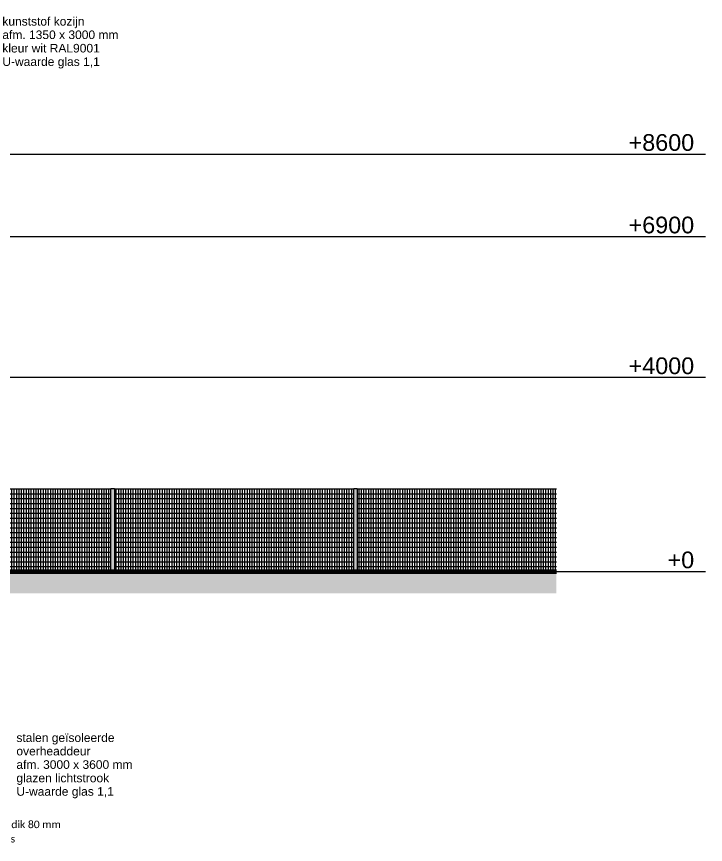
# Model space of a CAD drawing. Header units: millimetres. Extents: x 48682 to 485846, y -7071 to 11878.
# Drawn here: x 424097 to 438285, y -5624 to 11432 of the extents above; entities that cross this region are included whole.
import ezdxf

# ---------------------------------------------------------------- set-up
doc = ezdxf.new("R2010")
doc.units = ezdxf.units.MM
doc.linetypes.add('levels', pattern=[12, 10, -1, 0, -1])
for name, color, linetype, lineweight in [('A-FLOR-HRAL', 11, 'Continuous', 13), ('A-FLOR-LEVL', 51, 'Continuous', 9), ('C-TOPO', 7, 'Continuous', 13), ('G-ANNO-TEXT', 231, 'Continuous', 9)]:
    doc.layers.add(name, color=color, linetype=linetype, lineweight=lineweight)
doc.styles.add('Arial', font='arial.ttf', dxfattribs={"height": 177.035928})
doc.styles.add('Arial_2', font='arial.ttf', dxfattribs={"height": 344.236527})
doc.styles.add('Calibri', font='calibri.ttf', dxfattribs={"height": 153.100159})

# ---------------------------------------------------------------- blocks, each defined once
blk = doc.blocks.new('Railing - std-V28-rechtergebouw noordwestgevel_')
at = {"layer": 'A-FLOR-HRAL'}
blk.add_hatch(color=256, dxfattribs=at).paths.add_polyline_path([(-48917, -10), (-48917, 1700), (-48987, 1700), (-48987, -10)], flags=0)
for p, q in [((-48987, -10), (-48987, 1700)), ((-48917, 1700), (-48987, 1700)), ((-48917, 1700), (-48917, -10))]:
    blk.add_line(p, q, dxfattribs=at)
blk = doc.blocks.new('Railing - Railing-8087360-rechtergebouw noordwestgevel_')
for p in [(0, 0), (5000, 0)]:
    blk.add_blockref('Railing - std-V28-rechtergebouw noordwestgevel_', p)
blk = doc.blocks.new('Top Rail Type - Top Rail_Internal_-8087365-rechtergebouw noordwestgevel_')
at = {"layer": 'A-FLOR-HRAL', "lineweight": 9}
h = blk.add_hatch(dxfattribs=at)
h.set_pattern_fill('FP_15', color=256, style=0, pattern_type=2)
h.set_pattern_definition([(0, (0, 0), (0, 100), []), (90, (0, 0), (-50, 3e-15), [])])
h.paths.add_polyline_path([(-114975, -10), (-114660, -10), (-114659, -6), (-114658, -1), (-114664, -4), (-114694, -3), (-114696, 0), (-114975, 0)], flags=0)
h.paths.add_polyline_path([(-115217, -10), (-114975, -10), (-114975, 0), (-115217, 0)], flags=0)
h.paths.add_polyline_path([(-47462, -10), (-43987, -10), (-43987, 1700), (-48917, 1700), (-48917, -10)], flags=0)
h.paths.add_polyline_path([(-51912, 0), (-51906, -5), (-51908, -6), (-51910, -2)], flags=0)
h.paths.add_polyline_path([(-48987, -10), (-48987, 1700), (-51360, 1700), (-51360, 800), (-51280, 800), (-51280, 0), (-51872, 0), (-51874, -3), (-51876, -4), (-51906, -3), (-51912, 0), (-51908, -10), (-49452, -10)], flags=0)
h.paths.add_polyline_path([(-87107, 0), (-87101, -5), (-87104, -6), (-87106, -2)], flags=0)
h.paths.add_polyline_path([(-85603, -10), (-84344, -10), (-84343, -6), (-84342, -1), (-84348, -4), (-84378, -3), (-84380, 0), (-84563, 0), (-84563, 20), (-85412, 20), (-85412, 0), (-86024, 0), (-86024, 20), (-86874, 20), (-86874, 0), (-87067, 0), (-87069, -3), (-87071, -4), (-87101, -3), (-87107, 0), (-87103, -10), (-85753, -10)], flags=0)
h.paths.add_polyline_path([(-43917, -10), (-39812, -10), (-39812, 1700), (-43917, 1700)], flags=0)
h.paths.add_polyline_path([(-81190, 0), (-81184, -5), (-81187, -6), (-81189, -2)], flags=0)
h.paths.add_polyline_path([(-81154, -10), (-80502, -10), (-80501, -6), (-80499, -1), (-80506, -4), (-80536, -3), (-80538, 0), (-81150, 0), (-81152, -3), (-81154, -4), (-81184, -3), (-81190, 0), (-81186, -10), (-81170, -10)], flags=0)
h.paths.add_polyline_path([(-111506, 0), (-111500, -5), (-111503, -6), (-111505, -2)], flags=0)
h.paths.add_polyline_path([(-111340, -10), (-109780, -10), (-109779, -6), (-109778, -1), (-109784, -4), (-109814, -3), (-109816, 0), (-110423, 0), (-110423, 20), (-111273, 20), (-111273, 0), (-111466, 0), (-111468, -3), (-111470, -4), (-111500, -3), (-111506, 0), (-111502, -10), (-111466, -10)], flags=0)
h.paths.add_polyline_path([(-90950, 0), (-90944, -5), (-90946, -6), (-90948, -2)], flags=0)
h.paths.add_polyline_path([(-90272, -10), (-90261, -10), (-90260, -6), (-90259, -1), (-90265, -4), (-90295, -3), (-90297, 0), (-90910, 0), (-90912, -3), (-90914, -4), (-90944, -3), (-90950, 0), (-90946, -10), (-90274, -10)], flags=0)
h.paths.add_polyline_path([(-77348, 0), (-77342, -5), (-77344, -6), (-77346, -2)], flags=0)
h.paths.add_polyline_path([(-77344, -10), (-74584, -10), (-74583, -6), (-74582, -1), (-74588, -4), (-74618, -3), (-74620, 0), (-74797, 0), (-74797, 20), (-75647, 20), (-75647, 0), (-76264, 0), (-76264, 20), (-77114, 20), (-77114, 0), (-77308, 0), (-77310, -3), (-77312, -4), (-77342, -3), (-77348, 0), (-77344, -8)], flags=0)
h.paths.add_polyline_path([(-57829, 0), (-57823, -5), (-57825, -6), (-57827, -2)], flags=0)
h.paths.add_polyline_path([(-55066, -10), (-55065, -6), (-55063, -1), (-55070, -4), (-55100, -3), (-55102, 0), (-55290, 0), (-55290, 20), (-56140, 20), (-56140, 0), (-56740, 0), (-56740, 20), (-57590, 20), (-57590, 0), (-57789, 0), (-57791, -3), (-57793, -4), (-57823, -3), (-57829, 0), (-57825, -10), (-55068, -10)], flags=0)
h.paths.add_polyline_path([(-96865, 0), (-96859, -5), (-96862, -6), (-96864, -2)], flags=0)
h.paths.add_polyline_path([(-94130, -10), (-94104, -10), (-94103, -6), (-94101, -1), (-94108, -4), (-94138, -3), (-94140, 0), (-94316, 0), (-94316, 20), (-95166, 20), (-95166, 0), (-95783, 0), (-95783, 20), (-96633, 20), (-96633, 0), (-96825, 0), (-96827, -3), (-96829, -4), (-96859, -3), (-96865, 0), (-96861, -10), (-94189, -10)], flags=0)
h.paths.add_polyline_path([(-71430, 0), (-71424, -5), (-71427, -6), (-71429, -2)], flags=0)
h.paths.add_polyline_path([(-71394, -10), (-70742, -10), (-70741, -6), (-70740, -1), (-70746, -4), (-70776, -3), (-70778, 0), (-71390, 0), (-71392, -3), (-71394, -4), (-71424, -3), (-71430, 0), (-71426, -10), (-71410, -10)], flags=0)
h.paths.add_polyline_path([(-106626, 0), (-106620, -5), (-106623, -6), (-106625, -2)], flags=0)
h.paths.add_polyline_path([(-106622, -10), (-103987, -10), (-103987, 0), (-104076, 0), (-104076, 20), (-104925, 20), (-104925, 0), (-105543, 0), (-105543, 20), (-106393, 20), (-106393, 0), (-106586, 0), (-106588, -3), (-106590, -4), (-106620, -3), (-106626, 0), (-106622, -8)], flags=0)
h.paths.add_polyline_path([(-67588, 0), (-67582, -5), (-67585, -6), (-67587, -2)], flags=0)
h.paths.add_polyline_path([(-67584, -10), (-64825, -10), (-64824, -6), (-64823, -1), (-64829, -4), (-64859, -3), (-64861, 0), (-65037, 0), (-65037, 20), (-65887, 20), (-65887, 0), (-66505, 0), (-66505, 20), (-67355, 20), (-67355, 0), (-67548, 0), (-67550, -3), (-67552, -4), (-67582, -3), (-67588, 0), (-67584, -8)], flags=0)
h.paths.add_polyline_path([(-100711, 0), (-100705, -5), (-100707, -6), (-100709, -2)], flags=0)
h.paths.add_polyline_path([(-100045, -10), (-100019, -10), (-100018, -6), (-100017, -1), (-100023, -4), (-100053, -3), (-100055, 0), (-100671, 0), (-100673, -3), (-100675, -4), (-100705, -3), (-100711, 0), (-100707, -10), (-100063, -10)], flags=0)
h.paths.add_polyline_path([(-61671, 0), (-61665, -5), (-61668, -6), (-61670, -2)], flags=0)
h.paths.add_polyline_path([(-61009, -10), (-60983, -10), (-60982, -6), (-60980, -1), (-60987, -4), (-61017, -3), (-61019, 0), (-61631, 0), (-61633, -3), (-61635, -4), (-61665, -3), (-61671, 0), (-61667, -10), (-61050, -10)], flags=0)
h.paths.add_polyline_path([(-103917, -10), (-103865, -10), (-103864, -6), (-103862, -1), (-103869, -4), (-103899, -3), (-103901, 0), (-103917, 0), (-103917, -4)], flags=0)
h.paths.add_polyline_path([(-109781, -7), (-109782, -5), (-109782, -4), (-109776, 0), (-109780, -7)], flags=0)
h.paths.add_polyline_path([(-70742, -7), (-70744, -5), (-70744, -4), (-70738, 0), (-70742, -7)], flags=0)
h.paths.add_polyline_path([(-84344, -7), (-84346, -5), (-84346, -4), (-84340, 0), (-84344, -7)], flags=0)
h.paths.add_polyline_path([(-114660, -7), (-114662, -5), (-114662, -4), (-114656, 0), (-114660, -7)], flags=0)
h.paths.add_polyline_path([(-94104, -7), (-94106, -5), (-94106, -4), (-94100, 0), (-94104, -7)], flags=0)
h.paths.add_polyline_path([(-55066, -7), (-55068, -5), (-55068, -4), (-55062, 0), (-55066, -7)], flags=0)
h.paths.add_polyline_path([(-103865, -7), (-103867, -5), (-103867, -4), (-103861, 0), (-103865, -7)], flags=0)
h.paths.add_polyline_path([(-64825, -7), (-64827, -5), (-64827, -4), (-64821, 0), (-64825, -7)], flags=0)
h.paths.add_polyline_path([(-74585, -7), (-74586, -5), (-74586, -4), (-74580, 0), (-74584, -7)], flags=0)
h.paths.add_polyline_path([(-80502, -7), (-80504, -5), (-80504, -4), (-80498, 0), (-80502, -7)], flags=0)
h.paths.add_polyline_path([(-100020, -7), (-100021, -5), (-100021, -4), (-100015, 0), (-100019, -7)], flags=0)
h.paths.add_polyline_path([(-60983, -7), (-60985, -5), (-60985, -4), (-60979, 0), (-60983, -7)], flags=0)
h.paths.add_polyline_path([(-90262, -7), (-90263, -5), (-90263, -4), (-90257, 0), (-90261, -7)], flags=0)
h.paths.add_polyline_path([(-115217, 5), (-115177, 5), (-115177, 1700), (-115217, 1700), (-115217, 736)], flags=0)
at = {"layer": 'A-FLOR-HRAL'}
for p, q in [((-51360, 1700), (-48987, 1700)), ((-48917, 1700), (-43987, 1700)), ((-43917, 1700), (-39812, 1700))]:
    blk.add_line(p, q, dxfattribs=at)

msp = doc.modelspace()

# ---------------------------------------------------------------- hatches: boundary and pattern name
at = {"layer": 'C-TOPO'}
msp.add_hatch(color=256, dxfattribs=at).paths.add_polyline_path([(393944.0001, -452.0704), (435216.07898, -452.0704), (435216.07898, -10), (358094.53012, -10), (358094.53012, -452.0704), (393642.74405, -452.0704)], flags=0)

# ---------------------------------------------------------------- linework, layer by layer
at = {"layer": 'A-FLOR-LEVL', "linetype": 'levels'}
for p, q in [((359006.65139, 8600), (438284.73164, 8600)), ((359006.65139, 6900), (438284.73164, 6900)), ((359006.65139, 4000), (438284.73164, 4000)), ((359006.65139, 0), (438284.73164, 0))]:
    msp.add_line(p, q, dxfattribs=at)
at = {"layer": 'C-TOPO', "lineweight": 100}
for p, q in [((427565.51014, -10), (358094.53012, -10)), ((435216.07898, -10), (427565.51014, -10))]:
    msp.add_line(p, q, dxfattribs=at)
at = {"layer": 'C-TOPO'}
for q in [(358094.53012, -10), (435216.07898, -10)]:
    msp.add_line((427565.5107, -10), q, dxfattribs=at)

# ---------------------------------------------------------------- block references
at = {"layer": 'A-FLOR-HRAL'}
for name in ['Railing - Railing-8087360-rechtergebouw noordwestgevel_', 'Top Rail Type - Top Rail_Internal_-8087365-rechtergebouw noordwestgevel_']:
    msp.add_blockref(name, (475027.95318, 0), dxfattribs=at)

# ---------------------------------------------------------------- texts
at = {"layer": 'A-FLOR-LEVL', "char_height": 344.236527, "attachment_point": 3, "line_spacing_factor": 0.938532, "style": 'Arial_2'}
for s, insert, width in [('+8600', (438052.75097, 9009.92869), 1608.5208405), ('+6900', (438052.75097, 7309.92869), 1608.5208405), ('+4000', (438052.75097, 4409.92869), 1608.5208405), ('+0', (438052.75097, 409.92869), 650.9679642)]:
    msp.add_mtext(s, dxfattribs=dict(at, insert=insert, width=width))
at = {"layer": 'G-ANNO-TEXT', "color": 7, "char_height": 177.0359281, "width": 2848.9278375, "attachment_point": 1, "line_spacing_factor": 0.938532, "style": 'Arial', "bg_fill": 3, "box_fill_scale": 0, "bg_fill_color": 256, "bg_fill_true_color": 3254780160, "bg_fill_transparency": 256}
for s, insert in [('kunststof kozijn\\Pafm. 1350 x 3000 mm\\Pkleur wit RAL9001\\PU-waarde glas 1,1\\P', (423803.83029, 11422.95236)), ('stalen geïsoleerde\\Poverheaddeur\\Pafm. 3000 x 3600 mm\\Pglazen lichtstrook\\PU-waarde glas 1,1\\P', (424093.57649, -3335.88715))]:
    msp.add_mtext(s, dxfattribs=dict(at, insert=insert))
at = {"layer": 'G-ANNO-TEXT', "color": 7, "insert": (421312.48664, -5135.0236), "char_height": 153.100159, "width": 4479.6636353, "attachment_point": 1, "line_spacing_factor": 1.156427, "style": 'Calibri'}
msp.add_mtext('- prefab beton borstwering dik 80 mm\\Phoog 800 mm kleur lichtgrijs\\P', dxfattribs=at)

doc.saveas('drawing.dxf')
